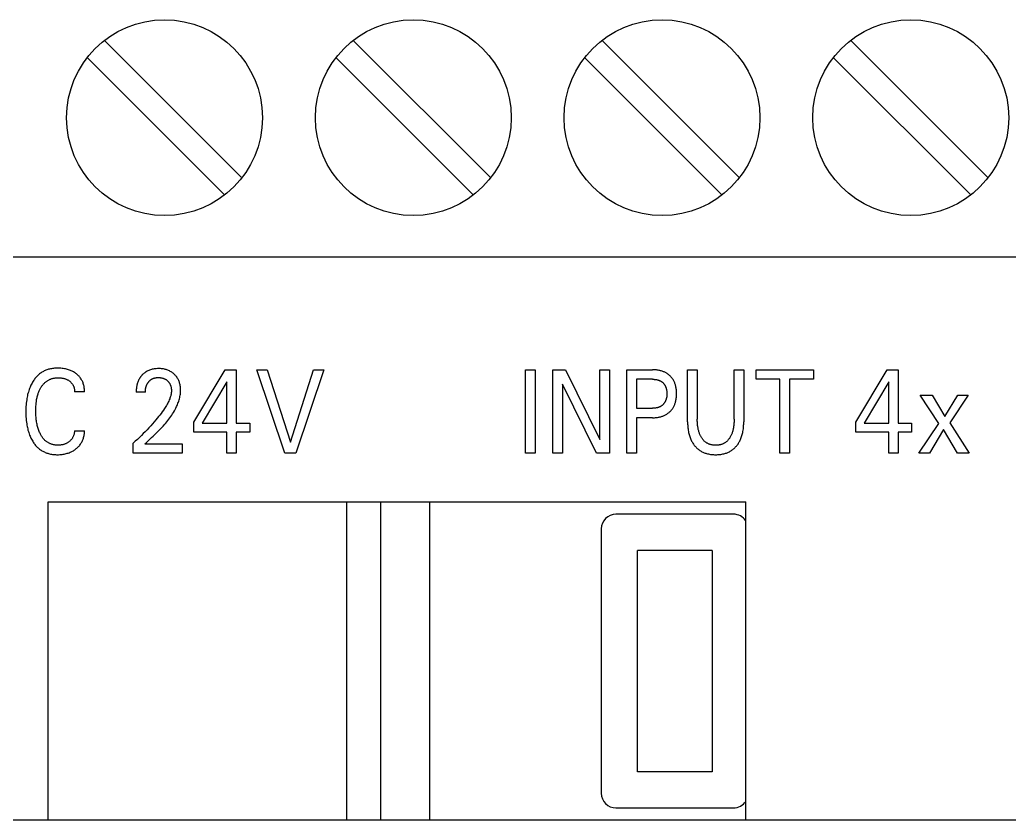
# Model space of a CAD drawing. Extents: x 0 to 420, y 0 to 297.
# Drawn here: x 150.57 to 170.77, y 222.11 to 238.46 of the extents above; entities that cross this region are included whole.
import ezdxf

# ---------------------------------------------------------------- set-up
doc = ezdxf.new("R2010")
doc.units = 0
doc.header["$LTSCALE"] = 23.1
doc.layers.add('10000_FRONT', color=7, linetype='CONTINUOUS')

msp = doc.modelspace()

# ---------------------------------------------------------------- linework, layer by layer
at = {"layer": '10000_FRONT', "color": 7, "linetype": 'CONTINUOUS'}
for p, q in [((155.089, 235.245), (152.304, 238.029)), ((160.169, 235.245), (157.384, 238.029)), ((165.249, 235.245), (162.464, 238.029)), ((170.329, 235.245), (167.544, 238.029)), ((151.954, 237.672), (154.739, 234.888)), ((157.034, 237.672), (159.819, 234.888)), ((162.114, 237.672), (164.899, 234.888)), ((167.194, 237.672), (169.979, 234.888)), ((177.892, 233.609), (144.392, 233.609)), ((150.927, 231.187), (150.913, 231.172)), ((150.941, 231.2), (150.927, 231.187)), ((150.956, 231.213), (150.941, 231.2)), ((150.971, 231.226), (150.956, 231.213)), ((150.986, 231.237), (150.971, 231.226)), ((151.001, 231.248), (150.986, 231.237)), ((151.017, 231.258), (151.001, 231.248)), ((151.033, 231.268), (151.017, 231.258)), ((151.049, 231.277), (151.033, 231.268)), ((151.066, 231.285), (151.049, 231.277)), ((151.083, 231.293), (151.066, 231.285)), ((151.1, 231.3), (151.083, 231.293)), ((151.118, 231.307), (151.1, 231.3)), ((151.136, 231.313), (151.118, 231.307)), ((151.155, 231.319), (151.136, 231.313)), ((151.175, 231.324), (151.155, 231.319)), ((151.194, 231.328), (151.175, 231.324)), ((151.214, 231.332), (151.194, 231.328)), ((151.234, 231.335), (151.214, 231.332)), ((151.254, 231.338), (151.234, 231.335)), ((151.275, 231.34), (151.254, 231.338)), ((151.295, 231.341), (151.275, 231.34)), ((151.315, 231.342), (151.295, 231.341)), ((151.335, 231.342), (151.315, 231.342)), ((151.359, 231.342), (151.335, 231.342)), ((151.383, 231.341), (151.359, 231.342)), ((151.407, 231.34), (151.383, 231.341)), ((151.43, 231.337), (151.407, 231.34)), ((151.454, 231.334), (151.43, 231.337)), ((151.477, 231.33), (151.454, 231.334)), ((151.498, 231.326), (151.477, 231.33)), ((151.519, 231.321), (151.498, 231.326)), ((151.54, 231.316), (151.519, 231.321)), ((151.561, 231.309), (151.54, 231.316)), ((151.582, 231.302), (151.561, 231.309)), ((151.602, 231.295), (151.582, 231.302)), ((151.618, 231.288), (151.602, 231.295)), ((151.634, 231.28), (151.618, 231.288)), ((151.649, 231.272), (151.634, 231.28)), ((151.665, 231.264), (151.649, 231.272)), ((151.68, 231.255), (151.665, 231.264)), ((151.695, 231.245), (151.68, 231.255)), ((151.709, 231.235), (151.695, 231.245)), ((151.723, 231.224), (151.709, 231.235)), ((151.737, 231.213), (151.723, 231.224)), ((151.75, 231.202), (151.737, 231.213)), ((151.763, 231.189), (151.75, 231.202)), ((151.775, 231.177), (151.763, 231.189)), ((151.787, 231.164), (151.775, 231.177)), ((153.044, 231.178), (153.039, 231.172)), ((153.05, 231.185), (153.044, 231.178)), ((153.055, 231.192), (153.05, 231.185)), ((153.061, 231.198), (153.055, 231.192)), ((153.067, 231.205), (153.061, 231.198)), ((153.073, 231.211), (153.067, 231.205)), ((153.081, 231.219), (153.073, 231.211)), ((153.09, 231.227), (153.081, 231.219)), ((153.104, 231.238), (153.09, 231.227)), ((153.118, 231.25), (153.104, 231.238)), ((153.133, 231.26), (153.118, 231.25)), ((153.148, 231.27), (153.133, 231.26)), ((153.164, 231.279), (153.148, 231.27)), ((153.181, 231.288), (153.164, 231.279)), ((153.198, 231.296), (153.181, 231.288)), ((153.216, 231.303), (153.198, 231.296)), ((153.234, 231.31), (153.216, 231.303)), ((153.253, 231.315), (153.234, 231.31)), ((153.271, 231.32), (153.253, 231.315)), ((153.292, 231.325), (153.271, 231.32)), ((153.312, 231.328), (153.292, 231.325)), ((153.333, 231.331), (153.312, 231.328)), ((153.354, 231.332), (153.333, 231.331)), ((153.375, 231.333), (153.354, 231.332)), ((153.396, 231.334), (153.375, 231.333)), ((153.416, 231.334), (153.396, 231.334)), ((153.437, 231.333), (153.416, 231.334)), ((153.457, 231.331), (153.437, 231.333)), ((153.477, 231.329), (153.457, 231.331)), ((153.498, 231.326), (153.477, 231.329)), ((153.518, 231.322), (153.498, 231.326)), ((153.536, 231.318), (153.518, 231.322)), ((153.554, 231.313), (153.536, 231.318)), ((153.571, 231.307), (153.554, 231.313)), ((153.589, 231.301), (153.571, 231.307)), ((153.606, 231.294), (153.589, 231.301)), ((153.623, 231.286), (153.606, 231.294)), ((153.639, 231.277), (153.623, 231.286)), ((153.655, 231.268), (153.639, 231.277)), ((153.67, 231.259), (153.655, 231.268)), ((153.684, 231.248), (153.67, 231.259)), ((153.699, 231.237), (153.684, 231.248)), ((153.712, 231.225), (153.699, 231.237)), ((153.725, 231.214), (153.712, 231.225)), ((153.737, 231.202), (153.725, 231.214)), ((153.748, 231.189), (153.737, 231.202)), ((153.759, 231.176), (153.748, 231.189)), ((153.77, 231.162), (153.759, 231.176)), ((154.123, 230.239), (154.76, 231.309)), ((154.76, 231.309), (154.988, 231.309)), ((154.988, 231.309), (154.988, 230.219)), ((155.981, 229.609), (155.407, 231.309)), ((155.407, 231.309), (155.621, 231.309)), ((155.621, 231.309), (156.094, 229.831)), ((156.094, 229.831), (156.561, 231.309)), ((156.775, 231.309), (156.202, 229.609)), ((156.561, 231.309), (156.775, 231.309)), ((160.892, 229.609), (160.892, 231.309)), ((160.892, 231.309), (161.089, 231.309)), ((161.089, 231.309), (161.089, 229.609)), ((161.452, 229.609), (161.452, 231.309)), ((161.452, 231.309), (161.709, 231.309)), ((161.709, 231.309), (162.414, 229.883)), ((162.414, 229.883), (162.414, 231.309)), ((162.414, 231.309), (162.611, 231.309)), ((162.611, 231.309), (162.611, 229.609)), ((162.965, 229.609), (162.965, 231.309)), ((162.965, 231.309), (163.491, 231.309)), ((163.51, 231.308), (163.491, 231.309)), ((163.529, 231.308), (163.51, 231.308)), ((163.548, 231.306), (163.529, 231.308)), ((163.567, 231.305), (163.548, 231.306)), ((163.586, 231.302), (163.567, 231.305)), ((163.605, 231.299), (163.586, 231.302)), ((163.624, 231.296), (163.605, 231.299)), ((163.639, 231.293), (163.624, 231.296)), ((163.653, 231.289), (163.639, 231.293)), ((163.668, 231.285), (163.653, 231.289)), ((163.682, 231.281), (163.668, 231.285)), ((163.697, 231.276), (163.682, 231.281)), ((163.711, 231.27), (163.697, 231.276)), ((163.725, 231.264), (163.711, 231.27)), ((163.738, 231.258), (163.725, 231.264)), ((163.751, 231.252), (163.738, 231.258)), ((163.764, 231.245), (163.751, 231.252)), ((163.776, 231.238), (163.764, 231.245)), ((163.788, 231.23), (163.776, 231.238)), ((163.8, 231.222), (163.788, 231.23)), ((163.812, 231.213), (163.8, 231.222)), ((163.823, 231.205), (163.812, 231.213)), ((163.834, 231.195), (163.823, 231.205)), ((163.844, 231.186), (163.834, 231.195)), ((163.854, 231.176), (163.844, 231.186)), ((163.864, 231.166), (163.854, 231.176)), ((164.205, 230.249), (164.205, 231.309)), ((164.205, 231.309), (164.402, 231.309)), ((164.402, 231.309), (164.402, 230.3)), ((165.155, 230.3), (165.155, 231.309)), ((165.155, 231.309), (165.352, 231.309)), ((165.352, 231.309), (165.352, 230.249)), ((165.607, 231.116), (165.607, 231.309)), ((165.607, 231.309), (166.773, 231.309)), ((166.773, 231.309), (166.773, 231.116)), ((167.641, 230.239), (168.278, 231.309)), ((168.278, 231.309), (168.507, 231.309)), ((168.507, 231.309), (168.507, 230.219)), ((150.783, 230.973), (150.774, 230.951)), ((150.794, 230.995), (150.783, 230.973)), ((150.804, 231.017), (150.794, 230.995)), ((150.816, 231.038), (150.804, 231.017)), ((150.828, 231.059), (150.816, 231.038)), ((150.841, 231.08), (150.828, 231.059)), ((150.852, 231.096), (150.841, 231.08)), ((150.863, 231.112), (150.852, 231.096)), ((150.875, 231.128), (150.863, 231.112)), ((150.887, 231.143), (150.875, 231.128)), ((150.9, 231.158), (150.887, 231.143)), ((150.913, 231.172), (150.9, 231.158)), ((151.011, 230.968), (151.018, 230.979)), ((151.018, 230.979), (151.026, 230.99)), ((151.026, 230.99), (151.034, 231)), ((151.034, 231), (151.043, 231.01)), ((151.043, 231.01), (151.051, 231.02)), ((151.051, 231.02), (151.061, 231.03)), ((151.061, 231.03), (151.07, 231.039)), ((151.07, 231.039), (151.08, 231.048)), ((151.08, 231.048), (151.09, 231.057)), ((151.09, 231.057), (151.099, 231.065)), ((151.099, 231.065), (151.109, 231.072)), ((151.109, 231.072), (151.12, 231.079)), ((151.12, 231.079), (151.13, 231.086)), ((151.13, 231.086), (151.141, 231.093)), ((151.141, 231.093), (151.152, 231.099)), ((151.152, 231.099), (151.163, 231.105)), ((151.163, 231.105), (151.174, 231.11)), ((151.174, 231.11), (151.186, 231.115)), ((151.186, 231.115), (151.198, 231.119)), ((151.198, 231.119), (151.209, 231.124)), ((151.209, 231.124), (151.222, 231.128)), ((151.222, 231.128), (151.235, 231.131)), ((151.235, 231.131), (151.248, 231.135)), ((151.248, 231.135), (151.262, 231.137)), ((151.262, 231.137), (151.275, 231.14)), ((151.275, 231.14), (151.288, 231.142)), ((151.288, 231.142), (151.302, 231.143)), ((151.302, 231.143), (151.315, 231.144)), ((151.315, 231.144), (151.329, 231.145)), ((151.329, 231.145), (151.342, 231.146)), ((151.342, 231.146), (151.356, 231.146)), ((151.356, 231.146), (151.37, 231.146)), ((151.37, 231.146), (151.384, 231.145)), ((151.384, 231.145), (151.398, 231.144)), ((151.398, 231.144), (151.412, 231.143)), ((151.412, 231.143), (151.425, 231.141)), ((151.425, 231.141), (151.439, 231.139)), ((151.439, 231.139), (151.452, 231.136)), ((151.452, 231.136), (151.464, 231.133)), ((151.464, 231.133), (151.477, 231.13)), ((151.477, 231.13), (151.489, 231.126)), ((151.489, 231.126), (151.501, 231.122)), ((151.501, 231.122), (151.513, 231.117)), ((151.513, 231.117), (151.524, 231.112)), ((151.524, 231.112), (151.535, 231.107)), ((151.535, 231.107), (151.546, 231.101)), ((151.546, 231.101), (151.557, 231.095)), ((151.557, 231.095), (151.567, 231.088)), ((151.567, 231.088), (151.577, 231.081)), ((151.577, 231.081), (151.586, 231.074)), ((151.586, 231.074), (151.594, 231.068)), ((151.594, 231.068), (151.602, 231.061)), ((151.602, 231.061), (151.609, 231.054)), ((151.609, 231.054), (151.617, 231.046)), ((151.617, 231.046), (151.624, 231.038)), ((151.624, 231.038), (151.631, 231.03)), ((151.631, 231.03), (151.637, 231.022)), ((151.637, 231.022), (151.643, 231.013)), ((151.643, 231.013), (151.648, 231.004)), ((151.648, 231.004), (151.653, 230.995)), ((151.653, 230.995), (151.658, 230.986)), ((151.658, 230.986), (151.662, 230.977)), ((151.662, 230.977), (151.666, 230.967)), ((151.798, 231.15), (151.787, 231.164)), ((151.808, 231.136), (151.798, 231.15)), ((151.818, 231.121), (151.808, 231.136)), ((151.827, 231.106), (151.818, 231.121)), ((151.835, 231.091), (151.827, 231.106)), ((151.843, 231.076), (151.835, 231.091)), ((151.85, 231.06), (151.843, 231.076)), ((151.857, 231.043), (151.85, 231.06)), ((151.862, 231.027), (151.857, 231.043)), ((151.868, 231.01), (151.862, 231.027)), ((151.873, 230.991), (151.868, 231.01)), ((151.877, 230.973), (151.873, 230.991)), ((151.88, 230.954), (151.877, 230.973)), ((152.955, 230.982), (152.953, 230.972)), ((152.957, 230.992), (152.955, 230.982)), ((152.959, 231.001), (152.957, 230.992)), ((152.961, 231.01), (152.959, 231.001)), ((152.963, 231.019), (152.961, 231.01)), ((152.966, 231.028), (152.963, 231.019)), ((152.969, 231.037), (152.966, 231.028)), ((152.972, 231.046), (152.969, 231.037)), ((152.975, 231.054), (152.972, 231.046)), ((152.978, 231.063), (152.975, 231.054)), ((152.981, 231.071), (152.978, 231.063)), ((152.985, 231.08), (152.981, 231.071)), ((152.988, 231.088), (152.985, 231.08)), ((152.992, 231.097), (152.988, 231.088)), ((152.996, 231.105), (152.992, 231.097)), ((153, 231.113), (152.996, 231.105)), ((153.005, 231.121), (153, 231.113)), ((153.009, 231.128), (153.005, 231.121)), ((153.014, 231.136), (153.009, 231.128)), ((153.018, 231.143), (153.014, 231.136)), ((153.023, 231.15), (153.018, 231.143)), ((153.028, 231.157), (153.023, 231.15)), ((153.033, 231.165), (153.028, 231.157)), ((153.039, 231.172), (153.033, 231.165)), ((153.145, 230.964), (153.148, 230.974)), ((153.148, 230.974), (153.151, 230.983)), ((153.151, 230.983), (153.154, 230.992)), ((153.154, 230.992), (153.158, 231.001)), ((153.158, 231.001), (153.162, 231.01)), ((153.162, 231.01), (153.166, 231.017)), ((153.166, 231.017), (153.17, 231.024)), ((153.17, 231.024), (153.174, 231.031)), ((153.174, 231.031), (153.178, 231.038)), ((153.178, 231.038), (153.183, 231.045)), ((153.183, 231.045), (153.187, 231.051)), ((153.187, 231.051), (153.192, 231.058)), ((153.192, 231.058), (153.198, 231.064)), ((153.198, 231.064), (153.203, 231.07)), ((153.203, 231.07), (153.208, 231.076)), ((153.208, 231.076), (153.214, 231.081)), ((153.214, 231.081), (153.219, 231.087)), ((153.219, 231.087), (153.225, 231.092)), ((153.225, 231.092), (153.231, 231.097)), ((153.231, 231.097), (153.237, 231.102)), ((153.237, 231.102), (153.244, 231.106)), ((153.244, 231.106), (153.25, 231.111)), ((153.25, 231.111), (153.257, 231.115)), ((153.257, 231.115), (153.264, 231.119)), ((153.264, 231.119), (153.27, 231.122)), ((153.27, 231.122), (153.277, 231.126)), ((153.277, 231.126), (153.284, 231.129)), ((153.284, 231.129), (153.292, 231.132)), ((153.292, 231.132), (153.299, 231.135)), ((153.299, 231.135), (153.306, 231.137)), ((153.306, 231.137), (153.314, 231.14)), ((153.314, 231.14), (153.321, 231.142)), ((153.321, 231.142), (153.33, 231.144)), ((153.33, 231.144), (153.34, 231.146)), ((153.34, 231.146), (153.349, 231.147)), ((153.349, 231.147), (153.358, 231.149)), ((153.358, 231.149), (153.368, 231.149)), ((153.368, 231.149), (153.377, 231.15)), ((153.377, 231.15), (153.386, 231.151)), ((153.386, 231.151), (153.396, 231.151)), ((153.396, 231.151), (153.405, 231.151)), ((153.405, 231.151), (153.414, 231.15)), ((153.414, 231.15), (153.423, 231.15)), ((153.423, 231.15), (153.433, 231.149)), ((153.433, 231.149), (153.442, 231.148)), ((153.442, 231.148), (153.451, 231.147)), ((153.451, 231.147), (153.46, 231.145)), ((153.46, 231.145), (153.469, 231.143)), ((153.469, 231.143), (153.477, 231.141)), ((153.477, 231.141), (153.485, 231.139)), ((153.485, 231.139), (153.493, 231.136)), ((153.493, 231.136), (153.501, 231.134)), ((153.501, 231.134), (153.509, 231.131)), ((153.509, 231.131), (153.516, 231.127)), ((153.516, 231.127), (153.524, 231.124)), ((153.524, 231.124), (153.532, 231.12)), ((153.532, 231.12), (153.539, 231.116)), ((153.539, 231.116), (153.546, 231.112)), ((153.546, 231.112), (153.553, 231.108)), ((153.553, 231.108), (153.559, 231.103)), ((153.559, 231.103), (153.566, 231.098)), ((153.566, 231.098), (153.572, 231.093)), ((153.572, 231.093), (153.578, 231.088)), ((153.578, 231.088), (153.584, 231.082)), ((153.584, 231.082), (153.59, 231.076)), ((153.59, 231.076), (153.595, 231.071)), ((153.595, 231.071), (153.601, 231.065)), ((153.601, 231.065), (153.606, 231.059)), ((153.606, 231.059), (153.61, 231.053)), ((153.61, 231.053), (153.615, 231.046)), ((153.615, 231.046), (153.619, 231.04)), ((153.619, 231.04), (153.624, 231.033)), ((153.624, 231.033), (153.628, 231.026)), ((153.628, 231.026), (153.631, 231.019)), ((153.631, 231.019), (153.635, 231.011)), ((153.635, 231.011), (153.638, 231.004)), ((153.638, 231.004), (153.641, 230.996)), ((153.641, 230.996), (153.644, 230.989)), ((153.644, 230.989), (153.647, 230.981)), ((153.647, 230.981), (153.649, 230.973)), ((153.649, 230.973), (153.652, 230.965)), ((153.78, 231.148), (153.77, 231.162)), ((153.789, 231.134), (153.78, 231.148)), ((153.797, 231.118), (153.789, 231.134)), ((153.805, 231.103), (153.797, 231.118)), ((153.812, 231.087), (153.805, 231.103)), ((153.819, 231.07), (153.812, 231.087)), ((153.825, 231.054), (153.819, 231.07)), ((153.83, 231.037), (153.825, 231.054)), ((153.834, 231.02), (153.83, 231.037)), ((153.839, 231.001), (153.834, 231.02)), ((153.842, 230.981), (153.839, 231.001)), ((153.845, 230.962), (153.842, 230.981)), ((154.795, 231.066), (154.292, 230.219)), ((154.795, 230.219), (154.795, 231.066)), ((161.648, 231.018), (161.648, 229.609)), ((162.346, 229.609), (161.648, 231.018)), ((163.163, 231.116), (163.163, 230.523)), ((163.491, 231.116), (163.163, 231.116)), ((163.491, 231.116), (163.502, 231.116)), ((163.502, 231.116), (163.514, 231.115)), ((163.514, 231.115), (163.525, 231.114)), ((163.525, 231.114), (163.537, 231.113)), ((163.537, 231.113), (163.549, 231.112)), ((163.549, 231.112), (163.56, 231.11)), ((163.56, 231.11), (163.571, 231.108)), ((163.571, 231.108), (163.58, 231.106)), ((163.58, 231.106), (163.589, 231.104)), ((163.589, 231.104), (163.598, 231.102)), ((163.598, 231.102), (163.606, 231.099)), ((163.606, 231.099), (163.615, 231.096)), ((163.615, 231.096), (163.623, 231.093)), ((163.623, 231.093), (163.632, 231.089)), ((163.632, 231.089), (163.64, 231.085)), ((163.64, 231.085), (163.648, 231.081)), ((163.648, 231.081), (163.655, 231.077)), ((163.655, 231.077), (163.662, 231.073)), ((163.662, 231.073), (163.67, 231.068)), ((163.67, 231.068), (163.677, 231.063)), ((163.677, 231.063), (163.683, 231.058)), ((163.683, 231.058), (163.69, 231.053)), ((163.69, 231.053), (163.697, 231.047)), ((163.697, 231.047), (163.703, 231.041)), ((163.703, 231.041), (163.709, 231.035)), ((163.709, 231.035), (163.714, 231.029)), ((163.714, 231.029), (163.72, 231.023)), ((163.72, 231.023), (163.725, 231.016)), ((163.725, 231.016), (163.73, 231.009)), ((163.73, 231.009), (163.735, 231.002)), ((163.735, 231.002), (163.74, 230.995)), ((163.74, 230.995), (163.744, 230.988)), ((163.744, 230.988), (163.748, 230.98)), ((163.748, 230.98), (163.752, 230.972)), ((163.874, 231.155), (163.864, 231.166)), ((163.883, 231.144), (163.874, 231.155)), ((163.891, 231.133), (163.883, 231.144)), ((163.899, 231.122), (163.891, 231.133)), ((163.907, 231.11), (163.899, 231.122)), ((163.915, 231.098), (163.907, 231.11)), ((163.922, 231.085), (163.915, 231.098)), ((163.929, 231.072), (163.922, 231.085)), ((163.935, 231.058), (163.929, 231.072)), ((163.941, 231.045), (163.935, 231.058)), ((163.946, 231.031), (163.941, 231.045)), ((163.951, 231.017), (163.946, 231.031)), ((163.955, 231.003), (163.951, 231.017)), ((163.959, 230.988), (163.955, 231.003)), ((163.963, 230.974), (163.959, 230.988)), ((163.967, 230.956), (163.963, 230.974)), ((166.091, 231.116), (165.607, 231.116)), ((166.091, 229.609), (166.091, 231.116)), ((166.289, 231.116), (166.289, 229.609)), ((166.773, 231.116), (166.289, 231.116)), ((168.313, 231.066), (167.81, 230.219)), ((168.313, 230.219), (168.313, 231.066)), ((150.72, 230.776), (150.715, 230.749)), ((150.726, 230.802), (150.72, 230.776)), ((150.733, 230.828), (150.726, 230.802)), ((150.74, 230.854), (150.733, 230.828)), ((150.748, 230.88), (150.74, 230.854)), ((150.757, 230.906), (150.748, 230.88)), ((150.765, 230.929), (150.757, 230.906)), ((150.774, 230.951), (150.765, 230.929)), ((150.922, 230.759), (150.927, 230.779)), ((150.927, 230.779), (150.932, 230.798)), ((150.932, 230.798), (150.938, 230.817)), ((150.938, 230.817), (150.943, 230.832)), ((150.943, 230.832), (150.949, 230.847)), ((150.949, 230.847), (150.955, 230.861)), ((150.955, 230.861), (150.961, 230.876)), ((150.961, 230.876), (150.967, 230.89)), ((150.967, 230.89), (150.974, 230.904)), ((150.974, 230.904), (150.981, 230.918)), ((150.981, 230.918), (150.989, 230.932)), ((150.989, 230.932), (150.996, 230.946)), ((150.996, 230.946), (151.003, 230.957)), ((151.003, 230.957), (151.011, 230.968)), ((151.666, 230.967), (151.67, 230.957)), ((151.67, 230.957), (151.673, 230.947)), ((151.673, 230.947), (151.676, 230.936)), ((151.676, 230.936), (151.678, 230.925)), ((151.678, 230.925), (151.68, 230.914)), ((151.68, 230.914), (151.682, 230.903)), ((151.682, 230.903), (151.683, 230.892)), ((151.683, 230.892), (151.684, 230.88)), ((151.684, 230.88), (151.685, 230.869)), ((151.685, 230.869), (151.685, 230.858)), ((151.887, 230.858), (151.685, 230.858)), ((151.883, 230.934), (151.88, 230.954)), ((151.885, 230.915), (151.883, 230.934)), ((151.887, 230.896), (151.885, 230.915)), ((151.887, 230.877), (151.887, 230.896)), ((151.887, 230.858), (151.887, 230.877)), ((152.943, 230.88), (152.942, 230.87)), ((152.942, 230.87), (152.942, 230.86)), ((152.942, 230.86), (152.942, 230.849)), ((153.13, 230.849), (152.942, 230.849)), ((152.944, 230.901), (152.943, 230.89)), ((152.943, 230.89), (152.943, 230.88)), ((152.945, 230.911), (152.944, 230.901)), ((152.946, 230.921), (152.945, 230.911)), ((152.947, 230.931), (152.946, 230.921)), ((152.948, 230.942), (152.947, 230.931)), ((152.949, 230.952), (152.948, 230.942)), ((152.951, 230.962), (152.949, 230.952)), ((152.953, 230.972), (152.951, 230.962)), ((153.13, 230.871), (153.131, 230.882)), ((153.13, 230.86), (153.13, 230.871)), ((153.13, 230.849), (153.13, 230.86)), ((153.131, 230.882), (153.132, 230.893)), ((153.132, 230.893), (153.133, 230.904)), ((153.133, 230.904), (153.134, 230.915)), ((153.134, 230.915), (153.136, 230.925)), ((153.136, 230.925), (153.138, 230.936)), ((153.138, 230.936), (153.14, 230.946)), ((153.14, 230.946), (153.142, 230.955)), ((153.142, 230.955), (153.145, 230.964)), ((153.648, 230.778), (153.643, 230.762)), ((153.652, 230.793), (153.648, 230.778)), ((153.652, 230.965), (153.654, 230.957)), ((153.655, 230.809), (153.652, 230.793)), ((153.654, 230.957), (153.656, 230.948)), ((153.658, 230.825), (153.655, 230.809)), ((153.656, 230.948), (153.657, 230.938)), ((153.657, 230.938), (153.659, 230.929)), ((153.66, 230.841), (153.658, 230.825)), ((153.659, 230.929), (153.66, 230.92)), ((153.66, 230.92), (153.661, 230.911)), ((153.661, 230.857), (153.66, 230.841)), ((153.661, 230.911), (153.662, 230.901)), ((153.662, 230.874), (153.661, 230.857)), ((153.662, 230.901), (153.662, 230.892)), ((153.662, 230.892), (153.662, 230.883)), ((153.662, 230.883), (153.662, 230.874)), ((153.837, 230.764), (153.841, 230.788)), ((153.841, 230.788), (153.845, 230.812)), ((153.847, 230.942), (153.845, 230.962)), ((153.845, 230.812), (153.847, 230.835)), ((153.849, 230.923), (153.847, 230.942)), ((153.847, 230.835), (153.849, 230.859)), ((153.849, 230.903), (153.849, 230.923)), ((153.85, 230.883), (153.849, 230.903)), ((153.849, 230.859), (153.85, 230.883)), ((163.752, 230.972), (163.756, 230.964)), ((163.756, 230.964), (163.759, 230.955)), ((163.759, 230.955), (163.762, 230.947)), ((163.762, 230.947), (163.765, 230.939)), ((163.765, 230.939), (163.768, 230.93)), ((163.768, 230.93), (163.77, 230.921)), ((163.77, 230.921), (163.772, 230.913)), ((163.772, 230.913), (163.774, 230.901)), ((163.774, 230.901), (163.776, 230.89)), ((163.776, 230.89), (163.778, 230.879)), ((163.778, 230.879), (163.779, 230.868)), ((163.779, 230.776), (163.778, 230.764)), ((163.779, 230.868), (163.78, 230.856)), ((163.78, 230.787), (163.779, 230.776)), ((163.78, 230.856), (163.781, 230.845)), ((163.781, 230.799), (163.78, 230.787)), ((163.781, 230.845), (163.781, 230.833)), ((163.781, 230.833), (163.782, 230.822)), ((163.782, 230.822), (163.781, 230.81)), ((163.781, 230.81), (163.781, 230.799)), ((163.97, 230.937), (163.967, 230.956)), ((163.973, 230.918), (163.97, 230.937)), ((163.975, 230.9), (163.973, 230.918)), ((163.977, 230.881), (163.975, 230.9)), ((163.978, 230.862), (163.977, 230.881)), ((163.977, 230.767), (163.978, 230.786)), ((163.979, 230.843), (163.978, 230.862)), ((163.978, 230.786), (163.979, 230.805)), ((163.979, 230.824), (163.979, 230.843)), ((163.979, 230.805), (163.979, 230.824)), ((169.333, 230.215), (168.955, 230.793)), ((168.955, 230.793), (169.199, 230.793)), ((169.199, 230.793), (169.46, 230.356)), ((169.46, 230.356), (169.725, 230.793)), ((169.938, 230.793), (169.561, 230.225)), ((169.725, 230.793), (169.938, 230.793)), ((150.694, 230.591), (150.692, 230.556)), ((150.697, 230.626), (150.694, 230.591)), ((150.701, 230.661), (150.697, 230.626)), ((150.706, 230.696), (150.701, 230.661)), ((150.71, 230.723), (150.706, 230.696)), ((150.715, 230.749), (150.71, 230.723)), ((150.895, 230.566), (150.897, 230.595)), ((150.897, 230.595), (150.899, 230.625)), ((150.899, 230.625), (150.904, 230.661)), ((150.904, 230.661), (150.906, 230.681)), ((150.906, 230.681), (150.91, 230.7)), ((150.91, 230.7), (150.913, 230.72)), ((150.913, 230.72), (150.918, 230.74)), ((150.918, 230.74), (150.922, 230.759)), ((153.561, 230.583), (153.549, 230.562)), ((153.574, 230.605), (153.561, 230.583)), ((153.586, 230.626), (153.574, 230.605)), ((153.597, 230.648), (153.586, 230.626)), ((153.608, 230.67), (153.597, 230.648)), ((153.618, 230.693), (153.608, 230.67)), ((153.627, 230.716), (153.618, 230.693)), ((153.633, 230.731), (153.627, 230.716)), ((153.638, 230.747), (153.633, 230.731)), ((153.643, 230.762), (153.638, 230.747)), ((153.768, 230.559), (153.778, 230.581)), ((153.778, 230.581), (153.788, 230.603)), ((153.788, 230.603), (153.796, 230.626)), ((153.796, 230.626), (153.805, 230.648)), ((153.805, 230.648), (153.813, 230.671)), ((153.813, 230.671), (153.82, 230.694)), ((153.82, 230.694), (153.826, 230.717)), ((153.826, 230.717), (153.832, 230.741)), ((153.832, 230.741), (153.837, 230.764)), ((163.671, 230.572), (163.663, 230.567)), ((163.678, 230.577), (163.671, 230.572)), ((163.685, 230.583), (163.678, 230.577)), ((163.691, 230.588), (163.685, 230.583)), ((163.698, 230.594), (163.691, 230.588)), ((163.704, 230.6), (163.698, 230.594)), ((163.71, 230.606), (163.704, 230.6)), ((163.715, 230.612), (163.71, 230.606)), ((163.721, 230.619), (163.715, 230.612)), ((163.726, 230.626), (163.721, 230.619)), ((163.731, 230.633), (163.726, 230.626)), ((163.736, 230.64), (163.731, 230.633)), ((163.74, 230.647), (163.736, 230.64)), ((163.744, 230.654), (163.74, 230.647)), ((163.748, 230.662), (163.744, 230.654)), ((163.752, 230.67), (163.748, 230.662)), ((163.756, 230.679), (163.752, 230.67)), ((163.759, 230.687), (163.756, 230.679)), ((163.762, 230.695), (163.759, 230.687)), ((163.765, 230.704), (163.762, 230.695)), ((163.768, 230.713), (163.765, 230.704)), ((163.77, 230.721), (163.768, 230.713)), ((163.772, 230.73), (163.77, 230.721)), ((163.775, 230.741), (163.772, 230.73)), ((163.777, 230.753), (163.775, 230.741)), ((163.778, 230.764), (163.777, 230.753)), ((163.923, 230.559), (163.929, 230.573)), ((163.929, 230.573), (163.936, 230.586)), ((163.936, 230.586), (163.941, 230.6)), ((163.941, 230.6), (163.947, 230.614)), ((163.947, 230.614), (163.951, 230.629)), ((163.951, 230.629), (163.956, 230.643)), ((163.956, 230.643), (163.96, 230.657)), ((163.96, 230.657), (163.963, 230.672)), ((163.963, 230.672), (163.967, 230.691)), ((163.967, 230.691), (163.971, 230.71)), ((163.971, 230.71), (163.973, 230.729)), ((163.973, 230.729), (163.976, 230.748)), ((163.976, 230.748), (163.977, 230.767)), ((150.69, 230.486), (150.689, 230.451)), ((150.689, 230.451), (150.69, 230.416)), ((150.692, 230.556), (150.69, 230.521)), ((150.69, 230.521), (150.69, 230.486)), ((150.69, 230.416), (150.69, 230.381)), ((150.69, 230.381), (150.692, 230.346)), ((150.892, 230.508), (150.893, 230.537)), ((150.892, 230.478), (150.892, 230.508)), ((150.892, 230.451), (150.892, 230.478)), ((150.893, 230.424), (150.892, 230.451)), ((150.893, 230.537), (150.895, 230.566)), ((150.894, 230.398), (150.893, 230.424)), ((150.895, 230.371), (150.894, 230.398)), ((150.897, 230.344), (150.895, 230.371)), ((153.425, 230.385), (153.399, 230.353)), ((153.45, 230.419), (153.425, 230.385)), ((153.475, 230.452), (153.45, 230.419)), ((153.499, 230.486), (153.475, 230.452)), ((153.522, 230.521), (153.499, 230.486)), ((153.535, 230.541), (153.522, 230.521)), ((153.549, 230.562), (153.535, 230.541)), ((153.65, 230.355), (153.669, 230.382)), ((153.669, 230.382), (153.687, 230.411)), ((153.687, 230.411), (153.705, 230.439)), ((153.705, 230.439), (153.722, 230.469)), ((153.722, 230.469), (153.738, 230.498)), ((153.738, 230.498), (153.754, 230.528)), ((153.754, 230.528), (153.768, 230.559)), ((163.163, 230.523), (163.491, 230.523)), ((163.501, 230.523), (163.491, 230.523)), ((163.511, 230.523), (163.501, 230.523)), ((163.521, 230.524), (163.511, 230.523)), ((163.532, 230.525), (163.521, 230.524)), ((163.542, 230.526), (163.532, 230.525)), ((163.552, 230.527), (163.542, 230.526)), ((163.562, 230.529), (163.552, 230.527)), ((163.572, 230.531), (163.562, 230.529)), ((163.581, 230.533), (163.572, 230.531)), ((163.59, 230.535), (163.581, 230.533)), ((163.599, 230.538), (163.59, 230.535)), ((163.607, 230.541), (163.599, 230.538)), ((163.616, 230.544), (163.607, 230.541)), ((163.624, 230.547), (163.616, 230.544)), ((163.633, 230.551), (163.624, 230.547)), ((163.641, 230.555), (163.633, 230.551)), ((163.649, 230.559), (163.641, 230.555)), ((163.656, 230.563), (163.649, 230.559)), ((163.663, 230.567), (163.656, 230.563)), ((163.699, 230.364), (163.713, 230.37)), ((163.713, 230.37), (163.727, 230.376)), ((163.727, 230.376), (163.741, 230.382)), ((163.741, 230.382), (163.753, 230.389)), ((163.753, 230.389), (163.766, 230.396)), ((163.766, 230.396), (163.778, 230.403)), ((163.778, 230.403), (163.79, 230.411)), ((163.79, 230.411), (163.802, 230.42)), ((163.802, 230.42), (163.814, 230.428)), ((163.814, 230.428), (163.825, 230.438)), ((163.825, 230.438), (163.836, 230.447)), ((163.836, 230.447), (163.846, 230.457)), ((163.846, 230.457), (163.856, 230.467)), ((163.856, 230.467), (163.866, 230.477)), ((163.866, 230.477), (163.875, 230.488)), ((163.875, 230.488), (163.884, 230.499)), ((163.884, 230.499), (163.893, 230.51)), ((163.893, 230.51), (163.901, 230.522)), ((163.901, 230.522), (163.908, 230.534)), ((163.908, 230.534), (163.915, 230.546)), ((163.915, 230.546), (163.923, 230.559)), ((150.692, 230.346), (150.694, 230.311)), ((150.694, 230.311), (150.698, 230.276)), ((150.698, 230.276), (150.701, 230.242)), ((150.701, 230.242), (150.706, 230.207)), ((150.706, 230.207), (150.71, 230.18)), ((150.71, 230.18), (150.715, 230.154)), ((150.9, 230.317), (150.897, 230.344)), ((150.903, 230.29), (150.9, 230.317)), ((150.906, 230.267), (150.903, 230.29)), ((150.909, 230.243), (150.906, 230.267)), ((150.913, 230.22), (150.909, 230.243)), ((150.918, 230.197), (150.913, 230.22)), ((150.923, 230.174), (150.918, 230.197)), ((150.929, 230.151), (150.923, 230.174)), ((153.24, 230.165), (153.203, 230.125)), ((153.276, 230.206), (153.24, 230.165)), ((153.312, 230.247), (153.276, 230.206)), ((153.347, 230.288), (153.312, 230.247)), ((153.373, 230.32), (153.347, 230.288)), ((153.399, 230.353), (153.373, 230.32)), ((153.493, 230.16), (153.525, 230.196)), ((153.525, 230.196), (153.547, 230.221)), ((153.547, 230.221), (153.568, 230.247)), ((153.568, 230.247), (153.59, 230.274)), ((153.59, 230.274), (153.61, 230.3)), ((153.61, 230.3), (153.63, 230.327)), ((153.63, 230.327), (153.65, 230.355)), ((154.123, 230.034), (154.123, 230.239)), ((154.292, 230.219), (154.795, 230.219)), ((154.988, 230.219), (155.262, 230.219)), ((155.262, 230.219), (155.262, 230.034)), ((163.163, 230.33), (163.163, 229.609)), ((163.491, 230.33), (163.163, 230.33)), ((163.491, 230.33), (163.51, 230.33)), ((163.51, 230.33), (163.529, 230.331)), ((163.529, 230.331), (163.549, 230.332)), ((163.549, 230.332), (163.568, 230.334)), ((163.568, 230.334), (163.587, 230.337)), ((163.587, 230.337), (163.607, 230.34)), ((163.607, 230.34), (163.626, 230.343)), ((163.626, 230.343), (163.64, 230.347)), ((163.64, 230.347), (163.655, 230.35)), ((163.655, 230.35), (163.67, 230.354)), ((163.67, 230.354), (163.684, 230.359)), ((163.684, 230.359), (163.699, 230.364)), ((164.205, 230.249), (164.205, 230.225)), ((164.205, 230.225), (164.205, 230.2)), ((164.205, 230.2), (164.207, 230.175)), ((164.207, 230.175), (164.208, 230.15)), ((164.402, 230.279), (164.402, 230.3)), ((164.403, 230.258), (164.402, 230.279)), ((164.404, 230.237), (164.403, 230.258)), ((164.405, 230.216), (164.404, 230.237)), ((164.407, 230.195), (164.405, 230.216)), ((164.409, 230.174), (164.407, 230.195)), ((164.412, 230.154), (164.409, 230.174)), ((165.148, 230.174), (165.145, 230.153)), ((165.15, 230.195), (165.148, 230.174)), ((165.152, 230.216), (165.15, 230.195)), ((165.153, 230.237), (165.152, 230.216)), ((165.154, 230.258), (165.153, 230.237)), ((165.155, 230.279), (165.154, 230.258)), ((165.155, 230.3), (165.155, 230.279)), ((165.348, 230.15), (165.349, 230.175)), ((165.349, 230.175), (165.351, 230.2)), ((165.351, 230.225), (165.352, 230.249)), ((165.351, 230.2), (165.351, 230.225)), ((167.641, 230.034), (167.641, 230.239)), ((167.81, 230.219), (168.313, 230.219)), ((168.507, 230.219), (168.78, 230.219)), ((168.78, 230.219), (168.78, 230.034)), ((168.928, 229.609), (169.333, 230.215)), ((169.561, 230.225), (169.955, 229.609)), ((150.715, 230.154), (150.721, 230.128)), ((150.721, 230.128), (150.727, 230.102)), ((150.727, 230.102), (150.733, 230.076)), ((150.733, 230.076), (150.74, 230.05)), ((150.74, 230.05), (150.748, 230.025)), ((150.748, 230.025), (150.757, 229.999)), ((150.757, 229.999), (150.765, 229.977)), ((150.765, 229.977), (150.774, 229.955)), ((150.935, 230.128), (150.929, 230.151)), ((150.941, 230.108), (150.935, 230.128)), ((150.947, 230.089), (150.941, 230.108)), ((150.954, 230.069), (150.947, 230.089)), ((150.962, 230.05), (150.954, 230.069)), ((150.97, 230.03), (150.962, 230.05)), ((150.979, 230.012), (150.97, 230.03)), ((150.988, 229.993), (150.979, 230.012)), ((150.996, 229.979), (150.988, 229.993)), ((151.003, 229.966), (150.996, 229.979)), ((151.012, 229.952), (151.003, 229.966)), ((151.665, 229.969), (151.661, 229.958)), ((151.669, 229.982), (151.665, 229.969)), ((151.673, 229.994), (151.669, 229.982)), ((151.676, 230.007), (151.673, 229.994)), ((151.679, 230.02), (151.676, 230.007)), ((151.681, 230.033), (151.679, 230.02)), ((151.683, 230.046), (151.681, 230.033)), ((151.685, 230.059), (151.683, 230.046)), ((151.685, 230.059), (151.887, 230.059)), ((151.874, 229.947), (151.878, 229.966)), ((151.878, 229.966), (151.881, 229.984)), ((151.881, 229.984), (151.884, 230.003)), ((151.884, 230.003), (151.886, 230.022)), ((151.886, 230.022), (151.887, 230.04)), ((151.887, 230.04), (151.887, 230.059)), ((153.049, 229.967), (153.008, 229.927)), ((153.088, 230.006), (153.049, 229.967)), ((153.127, 230.045), (153.088, 230.006)), ((153.165, 230.085), (153.127, 230.045)), ((153.203, 230.125), (153.165, 230.085)), ((153.29, 229.956), (153.325, 229.989)), ((153.325, 229.989), (153.359, 230.022)), ((153.359, 230.022), (153.393, 230.056)), ((153.393, 230.056), (153.427, 230.09)), ((153.427, 230.09), (153.46, 230.125)), ((153.46, 230.125), (153.493, 230.16)), ((154.795, 230.034), (154.123, 230.034)), ((154.795, 229.609), (154.795, 230.034)), ((154.988, 230.034), (154.988, 229.609)), ((155.262, 230.034), (154.988, 230.034)), ((164.208, 230.15), (164.211, 230.125)), ((164.211, 230.125), (164.214, 230.1)), ((164.214, 230.1), (164.217, 230.076)), ((164.217, 230.076), (164.221, 230.051)), ((164.221, 230.051), (164.225, 230.03)), ((164.225, 230.03), (164.23, 230.009)), ((164.23, 230.009), (164.235, 229.988)), ((164.235, 229.988), (164.241, 229.967)), ((164.241, 229.967), (164.248, 229.946)), ((164.414, 230.138), (164.412, 230.154)), ((164.417, 230.122), (164.414, 230.138)), ((164.42, 230.106), (164.417, 230.122)), ((164.423, 230.09), (164.42, 230.106)), ((164.427, 230.075), (164.423, 230.09)), ((164.431, 230.059), (164.427, 230.075)), ((164.436, 230.044), (164.431, 230.059)), ((164.44, 230.029), (164.436, 230.044)), ((164.445, 230.015), (164.44, 230.029)), ((164.45, 230.002), (164.445, 230.015)), ((164.456, 229.989), (164.45, 230.002)), ((164.461, 229.976), (164.456, 229.989)), ((164.467, 229.963), (164.461, 229.976)), ((164.474, 229.95), (164.467, 229.963)), ((165.09, 229.963), (165.084, 229.95)), ((165.096, 229.975), (165.09, 229.963)), ((165.102, 229.988), (165.096, 229.975)), ((165.107, 230.001), (165.102, 229.988)), ((165.112, 230.015), (165.107, 230.001)), ((165.117, 230.028), (165.112, 230.015)), ((165.122, 230.043), (165.117, 230.028)), ((165.126, 230.059), (165.122, 230.043)), ((165.13, 230.074), (165.126, 230.059)), ((165.134, 230.09), (165.13, 230.074)), ((165.137, 230.106), (165.134, 230.09)), ((165.14, 230.121), (165.137, 230.106)), ((165.143, 230.137), (165.14, 230.121)), ((165.145, 230.153), (165.143, 230.137)), ((165.308, 229.946), (165.315, 229.967)), ((165.315, 229.967), (165.321, 229.988)), ((165.321, 229.988), (165.326, 230.009)), ((165.326, 230.009), (165.331, 230.03)), ((165.331, 230.03), (165.335, 230.051)), ((165.335, 230.051), (165.339, 230.076)), ((165.339, 230.076), (165.343, 230.1)), ((165.343, 230.1), (165.345, 230.125)), ((165.345, 230.125), (165.348, 230.15)), ((168.313, 230.034), (167.641, 230.034)), ((168.313, 229.609), (168.313, 230.034)), ((168.507, 230.034), (168.507, 229.609)), ((168.78, 230.034), (168.507, 230.034)), ((169.432, 230.088), (169.145, 229.609)), ((169.72, 229.609), (169.432, 230.088)), ((150.774, 229.955), (150.784, 229.933)), ((150.784, 229.933), (150.794, 229.911)), ((150.794, 229.911), (150.805, 229.89)), ((150.805, 229.89), (150.817, 229.869)), ((150.817, 229.869), (150.829, 229.848)), ((150.829, 229.848), (150.842, 229.828)), ((150.842, 229.828), (150.853, 229.812)), ((150.853, 229.812), (150.864, 229.796)), ((150.864, 229.796), (150.876, 229.781)), ((150.876, 229.781), (150.888, 229.766)), ((150.888, 229.766), (150.901, 229.752)), ((151.02, 229.939), (151.012, 229.952)), ((151.029, 229.927), (151.02, 229.939)), ((151.038, 229.914), (151.029, 229.927)), ((151.048, 229.902), (151.038, 229.914)), ((151.058, 229.891), (151.048, 229.902)), ((151.069, 229.879), (151.058, 229.891)), ((151.08, 229.868), (151.069, 229.879)), ((151.09, 229.86), (151.08, 229.868)), ((151.099, 229.851), (151.09, 229.86)), ((151.11, 229.843), (151.099, 229.851)), ((151.12, 229.836), (151.11, 229.843)), ((151.131, 229.829), (151.12, 229.836)), ((151.142, 229.822), (151.131, 229.829)), ((151.153, 229.815), (151.142, 229.822)), ((151.164, 229.809), (151.153, 229.815)), ((151.176, 229.804), (151.164, 229.809)), ((151.187, 229.798), (151.176, 229.804)), ((151.199, 229.794), (151.187, 229.798)), ((151.214, 229.789), (151.199, 229.794)), ((151.228, 229.784), (151.214, 229.789)), ((151.242, 229.781), (151.228, 229.784)), ((151.257, 229.777), (151.242, 229.781)), ((151.272, 229.775), (151.257, 229.777)), ((151.287, 229.772), (151.272, 229.775)), ((151.302, 229.771), (151.287, 229.772)), ((151.317, 229.77), (151.302, 229.771)), ((151.332, 229.769), (151.317, 229.77)), ((151.347, 229.769), (151.332, 229.769)), ((151.363, 229.769), (151.347, 229.769)), ((151.38, 229.77), (151.363, 229.769)), ((151.397, 229.771), (151.38, 229.77)), ((151.413, 229.773), (151.397, 229.771)), ((151.43, 229.776), (151.413, 229.773)), ((151.443, 229.779), (151.43, 229.776)), ((151.455, 229.782), (151.443, 229.779)), ((151.467, 229.785), (151.455, 229.782)), ((151.48, 229.789), (151.467, 229.785)), ((151.492, 229.794), (151.48, 229.789)), ((151.504, 229.799), (151.492, 229.794)), ((151.515, 229.804), (151.504, 229.799)), ((151.526, 229.81), (151.515, 229.804)), ((151.537, 229.816), (151.526, 229.81)), ((151.548, 229.822), (151.537, 229.816)), ((151.558, 229.829), (151.548, 229.822)), ((151.568, 229.836), (151.558, 229.829)), ((151.577, 229.844), (151.568, 229.836)), ((151.586, 229.851), (151.577, 229.844)), ((151.595, 229.859), (151.586, 229.851)), ((151.603, 229.868), (151.595, 229.859)), ((151.611, 229.876), (151.603, 229.868)), ((151.619, 229.885), (151.611, 229.876)), ((151.626, 229.895), (151.619, 229.885)), ((151.633, 229.905), (151.626, 229.895)), ((151.639, 229.915), (151.633, 229.905)), ((151.645, 229.925), (151.639, 229.915)), ((151.651, 229.936), (151.645, 229.925)), ((151.656, 229.947), (151.651, 229.936)), ((151.661, 229.958), (151.656, 229.947)), ((151.782, 229.759), (151.793, 229.772)), ((151.793, 229.772), (151.803, 229.787)), ((151.803, 229.787), (151.813, 229.801)), ((151.813, 229.801), (151.822, 229.816)), ((151.822, 229.816), (151.831, 229.831)), ((151.831, 229.831), (151.839, 229.846)), ((151.839, 229.846), (151.846, 229.862)), ((151.846, 229.862), (151.853, 229.878)), ((151.853, 229.878), (151.859, 229.894)), ((151.859, 229.894), (151.864, 229.911)), ((151.864, 229.911), (151.87, 229.929)), ((151.87, 229.929), (151.874, 229.947)), ((152.925, 229.85), (152.883, 229.812)), ((152.883, 229.609), (152.883, 229.812)), ((152.967, 229.888), (152.925, 229.85)), ((153.008, 229.927), (152.967, 229.888)), ((153.118, 229.794), (153.152, 229.826)), ((153.118, 229.794), (153.879, 229.794)), ((153.152, 229.826), (153.221, 229.89)), ((153.221, 229.89), (153.256, 229.923)), ((153.256, 229.923), (153.29, 229.956)), ((153.879, 229.794), (153.879, 229.609)), ((164.248, 229.946), (164.255, 229.925)), ((164.255, 229.925), (164.263, 229.905)), ((164.263, 229.905), (164.271, 229.885)), ((164.271, 229.885), (164.279, 229.869)), ((164.279, 229.869), (164.286, 229.853)), ((164.286, 229.853), (164.295, 229.838)), ((164.295, 229.838), (164.304, 229.823)), ((164.304, 229.823), (164.313, 229.808)), ((164.313, 229.808), (164.323, 229.793)), ((164.323, 229.793), (164.333, 229.779)), ((164.333, 229.779), (164.343, 229.765)), ((164.343, 229.765), (164.355, 229.751)), ((164.481, 229.938), (164.474, 229.95)), ((164.488, 229.925), (164.481, 229.938)), ((164.494, 229.916), (164.488, 229.925)), ((164.501, 229.906), (164.494, 229.916)), ((164.508, 229.897), (164.501, 229.906)), ((164.515, 229.887), (164.508, 229.897)), ((164.522, 229.878), (164.515, 229.887)), ((164.53, 229.87), (164.522, 229.878)), ((164.538, 229.861), (164.53, 229.87)), ((164.546, 229.853), (164.538, 229.861)), ((164.555, 229.845), (164.546, 229.853)), ((164.564, 229.838), (164.555, 229.845)), ((164.572, 229.831), (164.564, 229.838)), ((164.581, 229.824), (164.572, 229.831)), ((164.591, 229.818), (164.581, 229.824)), ((164.6, 229.812), (164.591, 229.818)), ((164.61, 229.807), (164.6, 229.812)), ((164.62, 229.802), (164.61, 229.807)), ((164.63, 229.797), (164.62, 229.802)), ((164.64, 229.793), (164.63, 229.797)), ((164.65, 229.789), (164.64, 229.793)), ((164.661, 229.785), (164.65, 229.789)), ((164.672, 229.782), (164.661, 229.785)), ((164.684, 229.778), (164.672, 229.782)), ((164.695, 229.776), (164.684, 229.778)), ((164.707, 229.774), (164.695, 229.776)), ((164.719, 229.772), (164.707, 229.774)), ((164.731, 229.77), (164.719, 229.772)), ((164.743, 229.769), (164.731, 229.77)), ((164.755, 229.768), (164.743, 229.769)), ((164.767, 229.768), (164.755, 229.768)), ((164.779, 229.768), (164.767, 229.768)), ((164.791, 229.768), (164.779, 229.768)), ((164.803, 229.768), (164.791, 229.768)), ((164.815, 229.769), (164.803, 229.768)), ((164.827, 229.77), (164.815, 229.769)), ((164.839, 229.772), (164.827, 229.77)), ((164.851, 229.774), (164.839, 229.772)), ((164.863, 229.776), (164.851, 229.774)), ((164.875, 229.778), (164.863, 229.776)), ((164.886, 229.782), (164.875, 229.778)), ((164.898, 229.785), (164.886, 229.782)), ((164.908, 229.789), (164.898, 229.785)), ((164.919, 229.793), (164.908, 229.789)), ((164.929, 229.797), (164.919, 229.793)), ((164.939, 229.802), (164.929, 229.797)), ((164.949, 229.807), (164.939, 229.802)), ((164.958, 229.812), (164.949, 229.807)), ((164.968, 229.818), (164.958, 229.812)), ((164.977, 229.824), (164.968, 229.818)), ((164.986, 229.831), (164.977, 229.824)), ((164.995, 229.838), (164.986, 229.831)), ((165.004, 229.845), (164.995, 229.838)), ((165.012, 229.853), (165.004, 229.845)), ((165.02, 229.861), (165.012, 229.853)), ((165.028, 229.87), (165.02, 229.861)), ((165.036, 229.878), (165.028, 229.87)), ((165.043, 229.887), (165.036, 229.878)), ((165.05, 229.897), (165.043, 229.887)), ((165.057, 229.906), (165.05, 229.897)), ((165.064, 229.916), (165.057, 229.906)), ((165.07, 229.925), (165.064, 229.916)), ((165.077, 229.938), (165.07, 229.925)), ((165.084, 229.95), (165.077, 229.938)), ((165.201, 229.751), (165.213, 229.765)), ((165.213, 229.765), (165.223, 229.779)), ((165.223, 229.779), (165.234, 229.793)), ((165.234, 229.793), (165.243, 229.808)), ((165.243, 229.808), (165.253, 229.823)), ((165.253, 229.823), (165.261, 229.838)), ((165.261, 229.838), (165.27, 229.853)), ((165.27, 229.853), (165.277, 229.869)), ((165.277, 229.869), (165.285, 229.885)), ((165.285, 229.885), (165.293, 229.905)), ((165.293, 229.905), (165.301, 229.925)), ((165.301, 229.925), (165.308, 229.946)), ((150.901, 229.752), (150.914, 229.738)), ((150.914, 229.738), (150.928, 229.725)), ((150.928, 229.725), (150.942, 229.712)), ((150.942, 229.712), (150.956, 229.699)), ((150.956, 229.699), (150.971, 229.687)), ((150.971, 229.687), (150.986, 229.676)), ((150.986, 229.676), (151.002, 229.666)), ((151.002, 229.666), (151.017, 229.656)), ((151.017, 229.656), (151.033, 229.647)), ((151.033, 229.647), (151.05, 229.638)), ((151.05, 229.638), (151.067, 229.63)), ((151.067, 229.63), (151.084, 229.622)), ((151.084, 229.622), (151.101, 229.615)), ((151.101, 229.615), (151.118, 229.609)), ((151.118, 229.609), (151.136, 229.603)), ((151.136, 229.603), (151.155, 229.597)), ((151.155, 229.597), (151.175, 229.592)), ((151.175, 229.592), (151.195, 229.588)), ((151.195, 229.588), (151.214, 229.584)), ((151.214, 229.584), (151.234, 229.581)), ((151.234, 229.581), (151.255, 229.579)), ((151.255, 229.579), (151.275, 229.577)), ((151.275, 229.577), (151.295, 229.576)), ((151.295, 229.576), (151.315, 229.575)), ((151.315, 229.575), (151.335, 229.575)), ((151.335, 229.575), (151.359, 229.575)), ((151.359, 229.575), (151.382, 229.576)), ((151.382, 229.576), (151.405, 229.578)), ((151.405, 229.578), (151.428, 229.58)), ((151.428, 229.58), (151.451, 229.583)), ((151.451, 229.583), (151.473, 229.587)), ((151.473, 229.587), (151.494, 229.592)), ((151.494, 229.592), (151.515, 229.597)), ((151.515, 229.597), (151.536, 229.603)), ((151.536, 229.603), (151.556, 229.609)), ((151.556, 229.609), (151.576, 229.616)), ((151.576, 229.616), (151.596, 229.625)), ((151.596, 229.625), (151.612, 229.632)), ((151.612, 229.632), (151.628, 229.64)), ((151.628, 229.64), (151.644, 229.648)), ((151.644, 229.648), (151.66, 229.657)), ((151.66, 229.657), (151.675, 229.666)), ((151.675, 229.666), (151.69, 229.676)), ((151.69, 229.676), (151.704, 229.687)), ((151.704, 229.687), (151.718, 229.698)), ((151.718, 229.698), (151.732, 229.709)), ((151.732, 229.709), (151.745, 229.721)), ((151.745, 229.721), (151.758, 229.733)), ((151.758, 229.733), (151.77, 229.746)), ((151.77, 229.746), (151.782, 229.759)), ((153.879, 229.609), (152.883, 229.609)), ((154.988, 229.609), (154.795, 229.609)), ((156.202, 229.609), (155.981, 229.609)), ((161.089, 229.609), (160.892, 229.609)), ((161.648, 229.609), (161.452, 229.609)), ((162.611, 229.609), (162.346, 229.609)), ((163.163, 229.609), (162.965, 229.609)), ((164.355, 229.751), (164.366, 229.739)), ((164.366, 229.739), (164.377, 229.727)), ((164.377, 229.727), (164.389, 229.715)), ((164.389, 229.715), (164.401, 229.703)), ((164.401, 229.703), (164.414, 229.692)), ((164.414, 229.692), (164.427, 229.682)), ((164.427, 229.682), (164.44, 229.672)), ((164.44, 229.672), (164.454, 229.662)), ((164.454, 229.662), (164.468, 229.653)), ((164.468, 229.653), (164.483, 229.645)), ((164.483, 229.645), (164.498, 229.636)), ((164.498, 229.636), (164.513, 229.629)), ((164.513, 229.629), (164.529, 229.622)), ((164.529, 229.622), (164.545, 229.615)), ((164.545, 229.615), (164.561, 229.609)), ((164.561, 229.609), (164.577, 229.604)), ((164.577, 229.604), (164.593, 229.599)), ((164.593, 229.599), (164.609, 229.594)), ((164.609, 229.594), (164.63, 229.59)), ((164.63, 229.59), (164.651, 229.585)), ((164.651, 229.585), (164.672, 229.582)), ((164.672, 229.582), (164.693, 229.579)), ((164.693, 229.579), (164.714, 229.577)), ((164.714, 229.577), (164.735, 229.576)), ((164.735, 229.576), (164.757, 229.575)), ((164.757, 229.575), (164.778, 229.575)), ((164.778, 229.575), (164.799, 229.575)), ((164.799, 229.575), (164.821, 229.576)), ((164.821, 229.576), (164.842, 229.577)), ((164.842, 229.577), (164.863, 229.579)), ((164.863, 229.579), (164.884, 229.582)), ((164.884, 229.582), (164.905, 229.585)), ((164.905, 229.585), (164.926, 229.59)), ((164.926, 229.59), (164.947, 229.594)), ((164.947, 229.594), (164.963, 229.599)), ((164.963, 229.599), (164.979, 229.604)), ((164.979, 229.604), (164.996, 229.609)), ((164.996, 229.609), (165.012, 229.615)), ((165.012, 229.615), (165.027, 229.622)), ((165.027, 229.622), (165.043, 229.629)), ((165.043, 229.629), (165.058, 229.636)), ((165.058, 229.636), (165.073, 229.645)), ((165.073, 229.645), (165.088, 229.653)), ((165.088, 229.653), (165.102, 229.662)), ((165.102, 229.662), (165.116, 229.672)), ((165.116, 229.672), (165.129, 229.682)), ((165.129, 229.682), (165.142, 229.692)), ((165.142, 229.692), (165.155, 229.703)), ((165.155, 229.703), (165.167, 229.715)), ((165.167, 229.715), (165.179, 229.727)), ((165.179, 229.727), (165.19, 229.739)), ((165.19, 229.739), (165.201, 229.751)), ((166.289, 229.609), (166.091, 229.609)), ((168.507, 229.609), (168.313, 229.609)), ((169.145, 229.609), (168.928, 229.609)), ((169.955, 229.609), (169.72, 229.609)), ((151.142, 222.109), (151.142, 228.609)), ((151.142, 228.609), (165.392, 228.609)), ((157.242, 222.109), (157.242, 228.609)), ((157.942, 222.109), (157.942, 228.609)), ((158.942, 222.109), (158.942, 228.609)), ((165.392, 222.109), (165.392, 228.609)), ((165.142, 228.359), (162.742, 228.359)), ((162.442, 228.059), (162.442, 222.659)), ((163.179, 223.096), (163.179, 227.621)), ((164.704, 227.621), (163.179, 227.621)), ((164.704, 227.621), (164.704, 223.096)), ((164.704, 223.096), (163.179, 223.096)), ((162.742, 222.359), (165.142, 222.359)), ((177.892, 222.109), (144.392, 222.109))]:
    msp.add_line(p, q, dxfattribs=at)
for centre in [(153.522, 236.459), (158.602, 236.459), (163.682, 236.459), (168.762, 236.459)]:
    msp.add_circle(centre, 2, dxfattribs=at)
for centre, start, end in [((162.742, 228.059), 90, 180), ((165.142, 228.059), 33.5245, 90), ((162.742, 222.659), 180, 270), ((165.142, 222.659), 270, 326.4755)]:
    msp.add_arc(centre, 0.3, start, end, dxfattribs=at)

doc.saveas('drawing.dxf')
